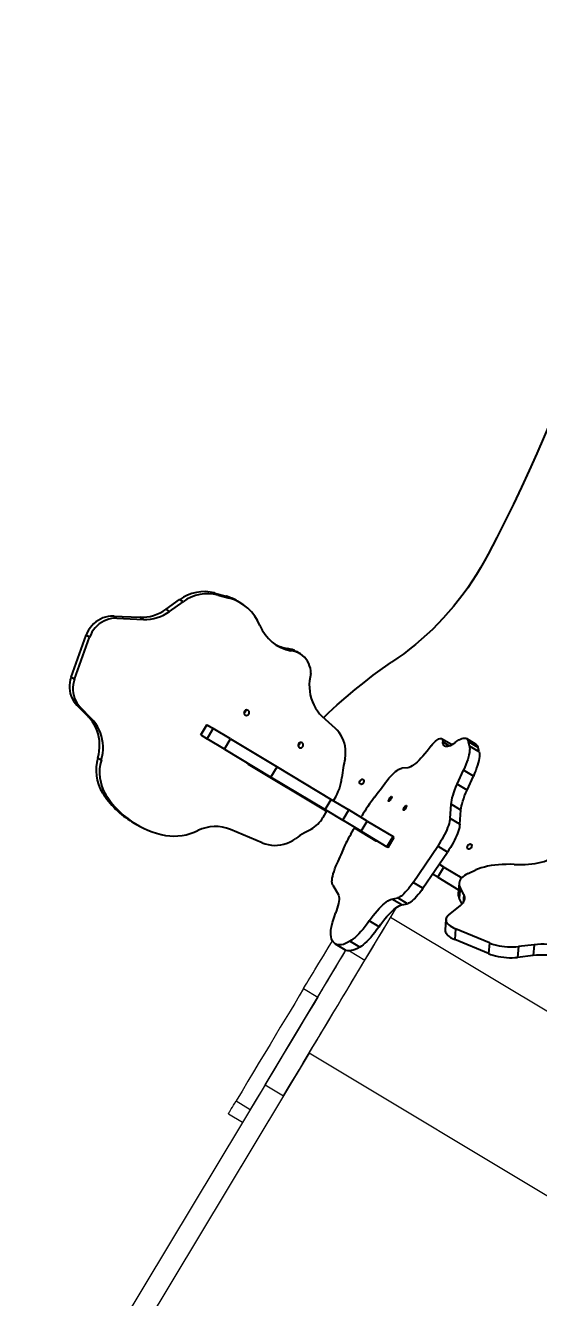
# Model space of a CAD drawing. Header units: millimetres. Extents: x -6879 to 7341, y -8047 to 7187.
# Drawn here: x -1237 to -587, y -3986 to -2373 of the extents above; entities that cross this region are included whole.
import ezdxf

# ---------------------------------------------------------------- set-up
doc = ezdxf.new("R2010")
doc.units = ezdxf.units.MM
for name, color, linetype in [('DIKOM_ОБЪЕКТ', 7, 'Continuous'), ('DIKOM_РАЗМЕР_ЗОНА', 7, 'Continuous'), ('DIKOM_РАЗМЕР_ОБЪЕКТА', 7, 'Continuous')]:
    doc.layers.add(name, color=color, linetype=linetype)
doc.styles.add('style1', font='arial.ttf', dxfattribs={"width": 0.8})
doc.dimstyles.new('1-50', dxfattribs={"dimtxt": 300, "dimasz": 200, "dimexe": 100, "dimexo": 0, "dimgap": 100, "dimtad": 0, "dimdec": 0, "dimtxsty": 'style1', "dimcen": 0, "dimclrd": 7, "dimclre": 7, "dimadec": 1, "dimazin": 2, "dimtfac": 1, "dimtdec": 0, "dimtmove": 1, "dimatfit": 3, "dimfxl": 0, "dimlwd": 25, "dimlwe": 18, "dimarcsym": 0})

# ---------------------------------------------------------------- blocks, each defined once
blk = doc.blocks.new('A$C65FB368C')
for p, q in [((-1123.9, -751.9), (-1109.5, -747.8)), ((-1118.8, -751.9), (-1123.9, -751.9)), ((-1118.8, -751.9), (-1104.3, -747.8)), ((-1104.3, -747.8), (-1109.5, -747.8)), ((-1088.7, -745.7), (-1093.9, -745.7)), ((-741, -745.7), (-755.5, -745.7)), ((-747.2, -751.9), (-751.2, -747.8)), ((-736.7, -747.8), (-751.2, -747.8)), ((-732.7, -751.9), (-747.2, -751.9)), ((-732.7, -751.9), (-736.7, -747.8)), ((-1003.5, -764.8), (-1008.6, -764.8)), ((-991.5, -762), (-996.6, -762)), ((-767.7, -762), (-782.2, -762)), ((-768.9, -764.8), (-778.9, -764.8)), ((-767.7, -762), (-767.2, -762.1)), ((-1166, -801.2), (-1157.6, -781.9)), ((-1160.9, -801.2), (-1152.5, -781.9)), ((-1152.5, -781.9), (-1157.6, -781.9)), ((-735.6, -801.2), (-737.9, -781.9)), ((-723.4, -781.9), (-737.9, -781.9)), ((-721.1, -801.2), (-723.4, -781.9)), ((-1160.9, -801.2), (-1166, -801.2)), ((-721.1, -801.2), (-735.6, -801.2)), ((-927, -815.6), (-904.8, -820.1)), ((-800, -815.6), (-806.1, -820.1)), ((-1218.8, -843.1), (-1189.3, -827)), ((-1213.7, -843.1), (-1184.1, -827)), ((-1184.1, -827), (-1189.3, -827)), ((-721, -843.1), (-729.2, -827)), ((-714.7, -827), (-729.2, -827)), ((-706.6, -843.1), (-714.7, -827)), ((-1213.7, -843.1), (-1218.8, -843.1)), ((-706.6, -843.1), (-721, -843.1)), ((-1230.8, -881.5), (-1235.9, -881.5)), ((-1224.9, -936.8), (-1235.9, -881.5)), ((-1219.8, -936.8), (-1230.8, -881.5)), ((-719.4, -936.8), (-716.3, -881.5)), ((-701.8, -881.5), (-716.3, -881.5)), ((-704.9, -936.8), (-701.8, -881.5)), ((-665.4, -891.1), (-659.4, -882.3)), ((-1046.3, -900), (-1046.3, -915)), ((-1046.2, -900), (-1046.3, -900)), ((-1046.2, -915), (-1046.2, -900)), ((-1046.2, -900), (-1036.9, -900)), ((-1036.9, -915), (-1036.9, -900)), ((-1011.5, -900), (-1036.9, -900)), ((-1011.5, -915), (-1011.5, -900)), ((-1011.5, -900), (-942.6, -900)), ((-942.6, -915), (-942.6, -900)), ((-942.6, -900), (-862.4, -900)), ((-862.4, -915), (-862.4, -900)), ((-862.4, -900), (-836.6, -900)), ((-836.6, -915), (-836.6, -900)), ((-809.2, -900), (-836.6, -900)), ((-809.2, -915), (-809.2, -900)), ((-809.2, -900), (-771.1, -900)), ((-771.1, -915), (-771.1, -900)), ((-769.4, -900), (-771.1, -900)), ((-769.4, -915), (-769.4, -900)), ((-696, -900), (-702.9, -900)), ((-696, -915), (-696, -900)), ((-696, -900), (-669.6, -900)), ((-1046.2, -915), (-1046.3, -915)), ((-1046.2, -915), (-1036.9, -915)), ((-1011.5, -915), (-1036.9, -915)), ((-1011.5, -915), (-942.6, -915)), ((-975.8, -916), (-861.4, -916)), ((-942.6, -915), (-862.4, -915)), ((-862.4, -915), (-836.6, -915)), ((-859.5, -925.2), (-859.5, -918)), ((-809.2, -915), (-836.6, -915)), ((-818.6, -925.2), (-818.6, -918)), ((-786.6, -916), (-818.1, -916)), ((-809.2, -915), (-771.1, -915)), ((-769.4, -915), (-771.1, -915)), ((-696, -915), (-703.7, -915)), ((-696, -915), (-665.2, -915)), ((-669, -907.5), (-662.9, -919.7)), ((-656.6, -916.7), (-665, -911.6)), ((-665, -911.6), (-658.9, -923.9)), ((-656.6, -916.7), (-651.6, -926.7)), ((-659.5, -949), (-652.7, -931)), ((-651.9, -928.2), (-658.9, -923.9)), ((-547.3, -925.7), (-563.2, -937.8)), ((-547.3, -925.7), (-541.2, -938)), ((-1219.8, -936.8), (-1224.9, -936.8)), ((-864.7, -945.6), (-869.7, -953.8)), ((-817.2, -945.6), (-815.8, -953.8)), ((-704.9, -936.8), (-719.4, -936.8)), ((-563.2, -937.8), (-557.1, -950.1)), ((-541.2, -938), (-557.1, -950.1)), ((-1195.4, -963.6), (-1200.5, -963.6)), ((-1180.6, -968.7), (-1200.5, -963.6)), ((-1175.5, -968.7), (-1195.4, -963.6)), ((-731.6, -968.7), (-726.1, -963.6)), ((-711.6, -963.6), (-726.1, -963.6)), ((-717.1, -968.7), (-711.6, -963.6)), ((-659.6, -955.4), (-653.5, -967.6)), ((-597.1, -952.7), (-643, -959.5)), ((-643, -959.5), (-636.9, -971.7)), ((-591, -965), (-636.9, -971.7)), ((-597.1, -952.7), (-591, -965)), ((-1175.5, -968.7), (-1180.6, -968.7)), ((-717.1, -968.7), (-731.6, -968.7)), ((-909.2, -992.2), (-952, -998.5)), ((-804.9, -992.2), (-793.1, -998.5)), ((-1137.9, -1007.3), (-1143.1, -1007.3)), ((-727.4, -1007.3), (-741.9, -1007.3)), ((-1110.3, -1042), (-1115.5, -1042)), ((-735, -1042), (-749.5, -1042)), ((-1063.7, -1054.4), (-1058.6, -1054.4)), ((-763.8, -1054.4), (-749.3, -1054.4))]:
    blk.add_line(p, q)
at = {"flags": 128}
for points in [[(-912.9, -133.2), (-911.6, -138.3), (-906.2, -160.7), (-901, -183.2), (-896, -205.8), (-891.3, -228.5), (-886.8, -251.3), (-882.6, -274.3), (-878.6, -297.3), (-874.8, -320.3), (-871.3, -343.5), (-868.1, -366.7), (-865.1, -390), (-862.3, -413.4), (-859.8, -436.8), (-857.5, -460.3), (-855.5, -483.8), (-853.7, -507.3), (-852.2, -530.9)], [(-852.2, -530.9), (-851.7, -540.9), (-851.5, -551), (-851.6, -561), (-851.9, -571), (-852.5, -581), (-853.4, -590.9), (-854.5, -600.9), (-855.8, -610.7), (-857.4, -620.5), (-859.3, -630.1), (-861.4, -639.7), (-863.7, -649.2), (-866.3, -658.5), (-869.1, -667.7), (-872.2, -676.8), (-875.4, -685.7), (-878.9, -694.4), (-882.7, -702.9), (-886.6, -711.3)], [(-924.1, -816.2), (-921.8, -807.7), (-917.6, -793.4), (-913.1, -779.2), (-908.3, -765.2), (-903.3, -751.4), (-898, -737.8), (-892.4, -724.4), (-886.6, -711.3)], [(-765.1, -757.4), (-766.1, -759.9), (-767.2, -762.1), (-768.3, -764), (-769.5, -765.5), (-770.6, -766.7), (-771.8, -767.5), (-773, -767.9), (-774.2, -768), (-775.4, -767.8), (-776.6, -767.1), (-777.8, -766.1), (-778.9, -764.8)], [(-765.1, -757.4), (-764, -754.6), (-762.8, -752.2), (-761.6, -750.1), (-760.4, -748.5), (-759.1, -747.2), (-757.8, -746.3), (-756.4, -745.8), (-755.1, -745.7), (-753.8, -746), (-752.5, -746.7), (-751.2, -747.8)], [(-747.2, -751.9), (-746.1, -753.2), (-745, -754.8), (-744, -756.7), (-743, -759), (-742.1, -761.5), (-741.2, -764.4), (-740.4, -767.4), (-739.7, -770.8), (-739, -774.3), (-738.4, -778), (-737.9, -781.9)], [(-732.7, -751.9), (-731.6, -753.2), (-730.6, -754.8), (-729.5, -756.7), (-728.6, -759), (-727.6, -761.5), (-726.8, -764.4), (-725.9, -767.4), (-725.2, -770.8), (-724.5, -774.3), (-723.9, -778), (-723.4, -781.9)], [(-966.8, -776.6), (-968.7, -773.8), (-970.8, -771.2), (-973.2, -768.9), (-975.8, -766.9), (-978.6, -765.2), (-981.6, -763.9), (-984.6, -762.9), (-987.8, -762.3), (-991, -762), (-994.2, -762.2), (-997.4, -762.7), (-1000.5, -763.5), (-1003.5, -764.8)], [(-789, -776.6), (-788.5, -773.8), (-787.9, -771.2), (-787.3, -768.9), (-786.6, -766.9), (-785.8, -765.2), (-785, -763.9), (-784.1, -762.9), (-783.3, -762.3), (-782.4, -762), (-781.5, -762.2), (-780.6, -762.7), (-779.8, -763.5), (-778.9, -764.8)], [(-966.8, -776.6), (-965.4, -780.9), (-963.6, -785.2), (-961.5, -789.3), (-959.1, -793.1), (-956.4, -796.8), (-953.5, -800.2), (-950.3, -803.4), (-946.8, -806.2), (-943.2, -808.8), (-939.3, -811), (-935.4, -812.9), (-931.2, -814.5), (-927, -815.6)], [(-789, -776.6), (-789.4, -780.9), (-789.9, -785.2), (-790.5, -789.3), (-791.2, -793.1), (-791.9, -796.8), (-792.7, -800.2), (-793.6, -803.4), (-794.5, -806.2), (-795.5, -808.8), (-796.6, -811), (-797.7, -812.9), (-798.8, -814.5), (-800, -815.6)], [(-729.2, -827), (-730.2, -824.7), (-731.2, -822.1), (-732.1, -819.3), (-732.9, -816.1), (-733.7, -812.7), (-734.4, -809.1), (-735.1, -805.2), (-735.6, -801.2)], [(-714.7, -827), (-715.7, -824.7), (-716.7, -822.1), (-717.6, -819.3), (-718.5, -816.1), (-719.2, -812.7), (-719.9, -809.1), (-720.6, -805.2), (-721.1, -801.2)], [(-874.1, -846.4), (-875.7, -842.8), (-877.6, -839.4), (-879.8, -836.2), (-882.2, -833.2), (-884.9, -830.4), (-887.8, -827.9), (-890.9, -825.7), (-894.2, -823.8), (-897.6, -822.2), (-901.2, -821), (-904.8, -820.1)], [(-814.6, -846.4), (-814.1, -842.8), (-813.6, -839.4), (-813, -836.2), (-812.3, -833.2), (-811.6, -830.4), (-810.8, -827.9), (-809.9, -825.7), (-809, -823.8), (-808.1, -822.2), (-807.1, -821), (-806.1, -820.1)], [(-621.3, -851.3), (-617.3, -849), (-613.3, -846.7), (-609.5, -844.2), (-605.9, -841.7), (-602.4, -839.1), (-599.2, -836.5), (-596.2, -833.8), (-593.4, -831.2), (-590.9, -828.5), (-588.7, -825.9), (-586.8, -823.2), (-585.1, -820.7)], [(-1218.8, -843.1), (-1221.7, -844.9), (-1224.3, -846.9), (-1226.8, -849.3), (-1229, -851.9), (-1231, -854.7), (-1232.7, -857.7), (-1234.1, -860.8), (-1235.3, -864.1), (-1236.1, -867.6), (-1236.5, -871), (-1236.7, -874.5), (-1236.5, -878), (-1235.9, -881.5)], [(-1213.7, -843.1), (-1216.5, -844.9), (-1219.2, -846.9), (-1221.7, -849.3), (-1223.9, -851.9), (-1225.9, -854.7), (-1227.6, -857.7), (-1229, -860.8), (-1230.1, -864.1), (-1230.9, -867.6), (-1231.4, -871), (-1231.5, -874.5), (-1231.3, -878), (-1230.8, -881.5)], [(-721, -843.1), (-720.3, -844.9), (-719.5, -846.9), (-718.8, -849.3), (-718.2, -851.9), (-717.7, -854.7), (-717.2, -857.7), (-716.8, -860.8), (-716.5, -864.1), (-716.3, -867.6), (-716.2, -871), (-716.1, -874.5), (-716.2, -878), (-716.3, -881.5)], [(-706.6, -843.1), (-705.8, -844.9), (-705, -846.9), (-704.4, -849.3), (-703.7, -851.9), (-703.2, -854.7), (-702.7, -857.7), (-702.3, -860.8), (-702, -864.1), (-701.8, -867.6), (-701.7, -871), (-701.6, -874.5), (-701.7, -878), (-701.8, -881.5)], [(-621.3, -851.3), (-625.8, -853.8), (-630.1, -856.4), (-634.3, -859.1), (-638.3, -861.9), (-642.1, -864.7), (-645.7, -867.6), (-649, -870.6), (-652, -873.5), (-654.8, -876.5), (-657.2, -879.4), (-659.4, -882.3)], [(-1011, -857.5), (-1012.1, -857.7), (-1013, -858.2), (-1013.8, -859.1), (-1014.2, -860.1), (-1014.3, -861.3), (-1014, -862.4), (-1013.4, -863.4), (-1012.6, -864.1), (-1011.6, -864.5), (-1010.5, -864.5), (-1009.5, -864.1), (-1008.6, -863.4), (-1008, -862.4), (-1007.7, -861.3), (-1007.8, -860.1), (-1008.3, -859.1), (-1009, -858.2), (-1010, -857.7), (-1011, -857.5)], [(-931.1, -857.5), (-932.2, -857.7), (-933.2, -858.2), (-933.9, -859.1), (-934.3, -860.1), (-934.4, -861.3), (-934.2, -862.4), (-933.6, -863.4), (-932.7, -864.1), (-931.7, -864.5), (-930.6, -864.5), (-929.6, -864.1), (-928.7, -863.4), (-928.1, -862.4), (-927.9, -861.3), (-928, -860.1), (-928.4, -859.1), (-929.1, -858.2), (-930.1, -857.7), (-931.1, -857.5)], [(-840.9, -857.5), (-840.1, -857.7), (-839.3, -858.2), (-838.8, -859.1), (-838.5, -860.1), (-838.4, -861.3), (-838.6, -862.4), (-839, -863.4), (-839.7, -864.1), (-840.4, -864.4), (-841.3, -864.4), (-842, -864.1), (-842.7, -863.4), (-843.1, -862.4), (-843.3, -861.3), (-843.3, -860.1), (-842.9, -859.1), (-842.4, -858.2), (-841.7, -857.7), (-840.9, -857.5)], [(-798.9, -857.5), (-798.6, -857.7), (-798.3, -858.2), (-798.1, -859.1), (-798, -860.1), (-798, -861.3), (-798, -862.4), (-798.2, -863.4), (-798.4, -864.1), (-798.7, -864.5), (-799, -864.5), (-799.3, -864.1), (-799.5, -863.4), (-799.7, -862.4), (-799.8, -861.3), (-799.7, -860.1), (-799.6, -859.1), (-799.4, -858.2), (-799.2, -857.7), (-798.9, -857.5)], [(-776.9, -857.5), (-776.6, -857.7), (-776.3, -858.2), (-776.1, -859.1), (-776, -860.1), (-776, -861.3), (-776, -862.4), (-776.2, -863.4), (-776.4, -864.1), (-776.7, -864.5), (-777, -864.5), (-777.3, -864.1), (-777.5, -863.4), (-777.7, -862.4), (-777.8, -861.3), (-777.7, -860.1), (-777.6, -859.1), (-777.4, -858.2), (-777.2, -857.7), (-776.9, -857.5)], [(-681.6, -857.5), (-680.8, -857.7), (-680, -858.2), (-679.5, -859.1), (-679.2, -860.1), (-679.1, -861.3), (-679.3, -862.4), (-679.7, -863.4), (-680.4, -864.1), (-681.1, -864.5), (-682, -864.5), (-682.7, -864.1), (-683.4, -863.4), (-683.8, -862.4), (-684, -861.3), (-684, -860.1), (-683.6, -859.1), (-683.1, -858.2), (-682.4, -857.7), (-681.6, -857.5)], [(-818.1, -900), (-818.2, -900), (-818.3, -899.9), (-818.4, -899.7), (-818.5, -899.4), (-818.5, -899.2), (-818.6, -898.8), (-818.6, -898.5), (-818.6, -898.1)], [(-665.4, -891.1), (-666.9, -893.5), (-668.1, -895.8), (-669.1, -898.1), (-669.7, -900.2), (-669.9, -902.3), (-669.9, -904.2), (-669.5, -906), (-668.9, -907.7), (-667.9, -909.2), (-666.6, -910.5), (-665, -911.6)], [(-496.9, -902.8), (-500.7, -903.6), (-504.6, -904.5), (-508.6, -905.7), (-512.7, -907.1), (-516.7, -908.6), (-520.8, -910.3), (-524.9, -912.2), (-528.9, -914.2), (-532.8, -916.3), (-536.7, -918.5), (-540.4, -920.8), (-543.9, -923.2), (-547.3, -925.7)], [(-818.6, -918), (-818.6, -917.6), (-818.6, -917.2), (-818.5, -916.9), (-818.4, -916.6), (-818.4, -916.3), (-818.3, -916.2), (-818.2, -916), (-818.1, -916)], [(-785.7, -915), (-786, -915.5), (-786.3, -915.9), (-786.6, -916)], [(-652.7, -931), (-652, -928.7), (-651.6, -926.5), (-651.6, -924.5), (-651.9, -922.6), (-652.6, -920.9), (-653.6, -919.3), (-654.9, -917.9), (-656.6, -916.7)], [(-490.8, -915), (-494.6, -915.8), (-498.5, -916.8), (-502.5, -918), (-506.6, -919.4), (-510.7, -920.9), (-514.7, -922.6), (-518.8, -924.5), (-522.8, -926.4), (-526.7, -928.6), (-530.6, -930.8), (-534.3, -933.1), (-537.8, -935.5), (-541.2, -938)], [(-1224.9, -936.8), (-1224, -940.3), (-1222.9, -943.6), (-1221.3, -946.8), (-1219.5, -949.8), (-1217.5, -952.6), (-1215.1, -955.2), (-1212.6, -957.5), (-1209.8, -959.5), (-1206.8, -961.2), (-1203.7, -962.5), (-1200.5, -963.6)], [(-1219.8, -936.8), (-1218.9, -940.3), (-1217.7, -943.6), (-1216.2, -946.8), (-1214.4, -949.8), (-1212.3, -952.6), (-1210, -955.2), (-1207.4, -957.5), (-1204.6, -959.5), (-1201.7, -961.2), (-1198.6, -962.5), (-1195.4, -963.6)], [(-719.4, -936.8), (-719.6, -940.3), (-719.9, -943.6), (-720.3, -946.8), (-720.8, -949.8), (-721.4, -952.6), (-722.1, -955.2), (-722.8, -957.5), (-723.5, -959.5), (-724.3, -961.2), (-725.2, -962.5), (-726.1, -963.6)], [(-704.9, -936.8), (-705.1, -940.3), (-705.4, -943.6), (-705.9, -946.8), (-706.4, -949.8), (-706.9, -952.6), (-707.6, -955.2), (-708.3, -957.5), (-709, -959.5), (-709.9, -961.2), (-710.7, -962.5), (-711.6, -963.6)], [(-659.5, -949), (-660.1, -950.7), (-660.2, -952.4), (-660.1, -953.9), (-659.7, -955.2), (-658.9, -956.5), (-657.9, -957.5), (-656.5, -958.4), (-654.8, -959), (-652.9, -959.5), (-650.8, -959.8), (-648.4, -959.9), (-645.8, -959.8), (-643, -959.5)], [(-597.1, -952.7), (-594.2, -952.2), (-591.1, -951.5), (-587.9, -950.5), (-584.6, -949.4), (-581.4, -948.2), (-578.1, -946.7), (-574.9, -945.2), (-571.8, -943.5), (-568.8, -941.7), (-565.9, -939.8), (-563.2, -937.8)], [(-591, -965), (-588.1, -964.5), (-585, -963.7), (-581.8, -962.8), (-578.5, -961.7), (-575.3, -960.5), (-572, -959), (-568.8, -957.5), (-565.7, -955.8), (-562.7, -954), (-559.8, -952.1), (-557.1, -950.1)], [(-909.2, -992.2), (-905.3, -991.4), (-901.5, -990.3), (-897.7, -988.8), (-894.2, -987), (-890.8, -984.8), (-887.6, -982.3), (-884.6, -979.5), (-881.9, -976.4), (-879.4, -973.1), (-877.3, -969.6), (-875.4, -965.8)], [(-804.9, -992.2), (-806, -991.4), (-807, -990.3), (-808.1, -988.8), (-809, -987), (-810, -984.8), (-810.9, -982.3), (-811.7, -979.5), (-812.4, -976.4), (-813.1, -973.1), (-813.7, -969.6), (-814.2, -965.8)], [(-1143.1, -1007.3), (-1144.4, -1003), (-1146, -998.9), (-1147.9, -994.9), (-1150.2, -991.1), (-1152.7, -987.5), (-1155.5, -984.2), (-1158.5, -981), (-1161.7, -978.2), (-1165.2, -975.7), (-1168.8, -973.4), (-1172.6, -971.5), (-1176.6, -969.9), (-1180.6, -968.7)], [(-1137.9, -1007.3), (-1139.2, -1003), (-1140.9, -998.9), (-1142.8, -994.9), (-1145, -991.1), (-1147.5, -987.5), (-1150.3, -984.2), (-1153.3, -981), (-1156.6, -978.2), (-1160.1, -975.7), (-1163.7, -973.4), (-1167.5, -971.5), (-1171.4, -969.9), (-1175.5, -968.7)], [(-741.9, -1007.3), (-741.5, -1003), (-741.1, -998.9), (-740.6, -994.9), (-740, -991.1), (-739.3, -987.5), (-738.5, -984.2), (-737.7, -981), (-736.8, -978.2), (-735.8, -975.7), (-734.8, -973.4), (-733.8, -971.5), (-732.7, -969.9), (-731.6, -968.7)], [(-727.4, -1007.3), (-727.1, -1003), (-726.6, -998.9), (-726.1, -994.9), (-725.5, -991.1), (-724.8, -987.5), (-724, -984.2), (-723.2, -981), (-722.3, -978.2), (-721.3, -975.7), (-720.3, -973.4), (-719.3, -971.5), (-718.2, -969.9), (-717.1, -968.7)], [(-653.5, -967.6), (-652.8, -968.7), (-651.8, -969.8), (-650.4, -970.6), (-648.7, -971.3), (-646.8, -971.8), (-644.7, -972.1), (-642.3, -972.2), (-639.7, -972.1), (-636.9, -971.7)], [(-793.1, -998.5), (-792, -999.2), (-790.9, -1000.4), (-789.8, -1001.9), (-788.7, -1003.7), (-787.7, -1005.9), (-786.7, -1008.3), (-785.8, -1011.1), (-785, -1014.2), (-784.2, -1017.5), (-783.5, -1021)], [(-741.9, -1007.3), (-742.3, -1011.7), (-742.8, -1016), (-743.3, -1020.2), (-744, -1024.1), (-744.7, -1027.8), (-745.6, -1031.3), (-746.4, -1034.4), (-747.4, -1037.3), (-748.4, -1039.8), (-749.5, -1042)], [(-727.4, -1007.3), (-727.8, -1011.7), (-728.3, -1016), (-728.8, -1020.2), (-729.5, -1024.1), (-730.2, -1027.8), (-731.1, -1031.3), (-732, -1034.4), (-732.9, -1037.3), (-733.9, -1039.8), (-735, -1042)], [(-774.7, -1047.3), (-776, -1045.1), (-777.2, -1042.6), (-778.4, -1039.8), (-779.6, -1036.6), (-780.7, -1033.1), (-781.7, -1029.3), (-782.6, -1025.3), (-783.5, -1021)], [(-749.5, -1042), (-751.2, -1044.9), (-752.9, -1047.4), (-754.7, -1049.6), (-756.5, -1051.3), (-758.3, -1052.7), (-760.1, -1053.7), (-762, -1054.3), (-763.8, -1054.4), (-765.7, -1054.2), (-767.5, -1053.6), (-769.3, -1052.6), (-771.2, -1051.2), (-772.9, -1049.4), (-774.7, -1047.3)], [(-735, -1042), (-736.7, -1044.9), (-738.4, -1047.4), (-740.2, -1049.6), (-742, -1051.3), (-743.8, -1052.7), (-745.6, -1053.7), (-747.5, -1054.3), (-749.3, -1054.4)]]:
    blk.add_lwpolyline(points, dxfattribs=at)
for centre, radius, start, end in [((-1108.9, -802.5), 52.9, 106.4827, 157.1333), ((-1103.8, -802.5), 52.9, 106.4827, 157.1333), ((-1093.8, -803.8), 58.1, 90.0086, 105.6123), ((-1088.7, -804.2), 58.5, 53.134, 105.5013), ((-1021.7, -715.3), 52.8, 232.8586, 290.2389), ((-741.2, -751.4), 5.82, 38.4214, 87.505), ((-1026.9, -715.4), 52.6, 272.8379, 290.3368), ((-996.6, -789.7), 27.6, 90.0594, 115.7607), ((-1215.4, -780.1), 53.7, 299.1004, 336.9044), ((-1210.2, -780.1), 53.7, 299.1004, 336.9044), ((-755.8, -813.5), 122.8, 195.5058, 207.0636), ((-1179.8, -818.9), 366.2, 352.0679, 355.6999), ((-1017.7, -861), 4.65, 331.5232, 28.4768), ((-1016.5, -861), 3.67, 323.4073, 36.5927), ((-937.8, -861), 4.65, 331.5232, 28.4768), ((-936.7, -861), 3.67, 323.4073, 36.5927), ((-922.1, -895.7), 62.8, 357.8567, 24.796), ((-605.2, -895.4), 213.4, 172.9828, 180.7269), ((-861.4, -898.1), 1.95, 271.9759, 359.8392), ((-975.8, -910.6), 5.37, 234.4412, 269.928), ((-861.4, -917.9), 1.95, 357.7034, 87.9027), ((-905.1, -924.5), 45.5, 332.3023, 359.1759), ((-668.7, -925.1), 149.9, 180.0372, 187.9356), ((-654, -915.2), 9.98, 207.1506, 240.7834), ((-815.6, -987), 63.5, 148.5171, 160.552), ((-986.9, -982.3), 173.5, 5.4572, 9.4646), ((-944.2, -1049.1), 51.3, 98.8154, 146.7975), ((-1090.4, -993.9), 54.3, 194.1912, 242.5329), ((-1085.3, -993.9), 54.3, 194.1912, 242.5329), ((-1046.3, -981.8), 71.1, 292.7589, 326.5036), ((-1063.6, -939.8), 114.6, 243.0857, 269.9269), ((-1058.6, -940.5), 113.9, 243.0036, 290.4307)]:
    blk.add_arc(centre, radius, start, end)
blk = doc.blocks.new('A$C5DEC43E6')
at = {"color": 7, "linetype": 'Continuous', "lineweight": 15, "rotation": 270}
blk.add_blockref('A$C65FB368C', (448, -450), dxfattribs=at)
blk = doc.blocks.new('*D20')
at = {"layer": 'Defpoints', "color": 0, "transparency": 16777216}
for p in [(-335.5, 4138.4), (-5198.8, -5966.9), (-1568.1, -5966.9)]:
    blk.add_point(p, dxfattribs=at)
at = {"layer": 'DIKOM_РАЗМЕР_ОБЪЕКТА', "color": 7, "lineweight": 18, "transparency": 16777216}
for p, q in [((-335.5, 4138.4), (-5298.8, 4138.4)), ((-1568.1, -5966.9), (-5298.8, -5966.9))]:
    blk.add_line(p, q, dxfattribs=at)
at = {"layer": 'DIKOM_РАЗМЕР_ОБЪЕКТА', "color": 7, "lineweight": 25, "transparency": 16777216}
for p, q in [((-5198.8, 3938.4), (-5198.8, -81.8)), ((-5198.8, -5766.9), (-5198.8, -1161.6))]:
    blk.add_line(p, q, dxfattribs=at)
at = {"layer": 'DIKOM_РАЗМЕР_ОБЪЕКТА', "color": 7, "transparency": 16777216}
for points in [[(-5232.1, 3938.4), (-5165.5, 3938.4), (-5198.8, 4138.4)], [(-5232.1, -5766.9), (-5165.5, -5766.9), (-5198.8, -5966.9)]]:
    blk.add_solid(points, dxfattribs=at)
at = {"layer": 'DIKOM_РАЗМЕР_ОБЪЕКТА', "color": 0, "transparency": 16777216, "insert": (-5198.8, -621.7), "char_height": 300, "attachment_point": 5, "rotation": 90, "style": 'style1'}
blk.add_mtext('10100', dxfattribs=at)
blk = doc.blocks.new('*D19')
at = {"layer": 'Defpoints', "color": 0, "transparency": 16777216}
for p in [(5624, 6094.3), (-4435.4, 2864.3), (5624, -2640.1)]:
    blk.add_point(p, dxfattribs=at)
at = {"layer": 'DIKOM_РАЗМЕР_ОБЪЕКТА', "color": 7, "lineweight": 18, "transparency": 16777216}
for p, q in [((-4435.4, 2864.3), (-4435.4, 6194.3)), ((5624, -2640.1), (5624, 6194.3))]:
    blk.add_line(p, q, dxfattribs=at)
at = {"layer": 'DIKOM_РАЗМЕР_ОБЪЕКТА', "color": 7, "lineweight": 25, "transparency": 16777216}
for p, q in [((-4235.4, 6094.3), (2113.7, 6094.3)), ((5424, 6094.3), (3193.5, 6094.3))]:
    blk.add_line(p, q, dxfattribs=at)
at = {"layer": 'DIKOM_РАЗМЕР_ОБЪЕКТА', "color": 7, "transparency": 16777216}
for points in [[(-4235.4, 6127.6), (-4235.4, 6060.9), (-4435.4, 6094.3)], [(5424, 6127.6), (5424, 6060.9), (5624, 6094.3)]]:
    blk.add_solid(points, dxfattribs=at)
at = {"layer": 'DIKOM_РАЗМЕР_ОБЪЕКТА', "color": 0, "transparency": 16777216, "insert": (2653.6, 6094.3), "char_height": 300, "attachment_point": 5, "style": 'style1'}
blk.add_mtext('10100', dxfattribs=at)
blk = doc.blocks.new('*D18')
at = {"layer": 'Defpoints', "color": 0, "transparency": 16777216}
for p in [(-342.3, 5666.7), (-6681.8, -8047.3), (-1651.5, -8047.3)]:
    blk.add_point(p, dxfattribs=at)
at = {"layer": 'DIKOM_РАЗМЕР_ЗОНА', "color": 7, "lineweight": 18, "transparency": 16777216}
for p, q in [((-342.3, 5666.7), (-6781.8, 5666.7)), ((-1651.5, -8047.3), (-6781.8, -8047.3))]:
    blk.add_line(p, q, dxfattribs=at)
at = {"layer": 'DIKOM_РАЗМЕР_ЗОНА', "color": 7, "lineweight": 25, "transparency": 16777216}
for p, q in [((-6681.8, 5466.7), (-6681.8, -340.8)), ((-6681.8, -7847.3), (-6681.8, -1420.6))]:
    blk.add_line(p, q, dxfattribs=at)
at = {"layer": 'DIKOM_РАЗМЕР_ЗОНА', "color": 7, "transparency": 16777216}
for points in [[(-6715.1, 5466.7), (-6648.5, 5466.7), (-6681.8, 5666.7)], [(-6715.1, -7847.3), (-6648.5, -7847.3), (-6681.8, -8047.3)]]:
    blk.add_solid(points, dxfattribs=at)
at = {"layer": 'DIKOM_РАЗМЕР_ЗОНА', "color": 0, "transparency": 16777216, "insert": (-6681.8, -880.7), "char_height": 300, "attachment_point": 5, "rotation": 90, "style": 'style1'}
blk.add_mtext('13700', dxfattribs=at)
blk = doc.blocks.new('*D17')
at = {"layer": 'Defpoints', "color": 0, "transparency": 16777216}
for p in [(-5935.4, 6990.3), (-5935.4, 998.3), (7340.8, -2830.9)]:
    blk.add_point(p, dxfattribs=at)
at = {"layer": 'DIKOM_РАЗМЕР_ЗОНА', "color": 7, "lineweight": 18, "transparency": 16777216}
for p, q in [((-5935.4, 998.3), (-5935.4, 7090.3)), ((7340.8, -2830.9), (7340.8, 7090.3))]:
    blk.add_line(p, q, dxfattribs=at)
at = {"layer": 'DIKOM_РАЗМЕР_ЗОНА', "color": 7, "lineweight": 25, "transparency": 16777216}
for p, q in [((-5735.4, 6990.3), (2016.7, 6990.3)), ((7140.8, 6990.3), (3096.5, 6990.3))]:
    blk.add_line(p, q, dxfattribs=at)
at = {"layer": 'DIKOM_РАЗМЕР_ЗОНА', "color": 7, "transparency": 16777216}
for points in [[(-5735.4, 7023.6), (-5735.4, 6956.9), (-5935.4, 6990.3)], [(7140.8, 7023.6), (7140.8, 6956.9), (7340.8, 6990.3)]]:
    blk.add_solid(points, dxfattribs=at)
at = {"layer": 'DIKOM_РАЗМЕР_ЗОНА', "color": 0, "transparency": 16777216, "insert": (2556.6, 6990.3), "char_height": 300, "attachment_point": 5, "style": 'style1'}
blk.add_mtext('13300', dxfattribs=at)

msp = doc.modelspace()

# ---------------------------------------------------------------- linework, layer by layer
at = {"layer": 'DIKOM_ОБЪЕКТ', "color": 7, "linetype": 'Continuous', "lineweight": 15}
for p, q in [((-306.3, -3785.3), (-774.3, -3504.1)), ((-806.8, -3558.1), (-781.9, -3516.8)), ((-933.2, -3716.1), (-830.8, -3545.6)), ((-826.2, -3546.4), (-806.8, -3558.1)), ((-884.5, -3594.3), (-866.5, -3605.1)), ((-869.2, -3662), (-865.1, -3655.2)), ((-877.6, -3676), (-1722.4, -5082)), ((-409.6, -3957.2), (-877.6, -3676)), ((-933.2, -3716.1), (-1778, -5122)), ((-933.2, -3716.1), (-910, -3730)), ((-910, -3730), (-1754.8, -5135.9)), ((-970.1, -3736.7), (-952.1, -3747.6)), ((-979.8, -3752.9), (-961.8, -3763.7))]:
    msp.add_line(p, q, dxfattribs=at)
at = {"layer": 'DIKOM_ОБЪЕКТ', "color": 7, "linetype": 'Continuous', "lineweight": 15, "flags": 128}
for points in [[(-877.6, -3676), (-872.8, -3668), (-867.9, -3659.9), (-862.9, -3651.6), (-857.8, -3643.1), (-852.7, -3634.5), (-847.4, -3625.7), (-842.1, -3616.9), (-836.7, -3607.9), (-831.2, -3598.8), (-825.7, -3589.6), (-820.1, -3580.3), (-814.5, -3571), (-808.9, -3561.6), (-803.2, -3552.1), (-797.4, -3542.5), (-791.7, -3533), (-785.9, -3523.4), (-766.8, -3491.5)], [(-884.5, -3594.3), (-883.3, -3592.2), (-881.9, -3589.9), (-880.3, -3587.3), (-878.6, -3584.4), (-876.7, -3581.2), (-874.6, -3577.8), (-872.4, -3574.2), (-870.1, -3570.3), (-867.6, -3566.2), (-865, -3561.8), (-862.3, -3557.3), (-859.4, -3552.5), (-856.5, -3547.6), (-853.4, -3542.5), (-850.2, -3537.2), (-848, -3533.5)], [(-866.5, -3605.1), (-865.3, -3603), (-863.9, -3600.7), (-862.3, -3598.1), (-860.6, -3595.2), (-858.7, -3592.1), (-856.6, -3588.7), (-854.4, -3585), (-852.1, -3581.1), (-849.6, -3577), (-847, -3572.7), (-844.3, -3568.1), (-841.4, -3563.3), (-838.5, -3558.4), (-835.4, -3553.3), (-832.2, -3548), (-830.8, -3545.6)], [(-910, -3730), (-905.2, -3722), (-900.4, -3713.8), (-895.4, -3705.5), (-890.3, -3697.1), (-885.1, -3688.4), (-879.8, -3679.7), (-874.5, -3670.8), (-869.1, -3661.9), (-863.7, -3652.8), (-858.1, -3643.6), (-852.6, -3634.3), (-846.9, -3624.9), (-841.3, -3615.5), (-835.6, -3606), (-829.8, -3596.5), (-824.1, -3586.9), (-818.3, -3577.3), (-812.5, -3567.7), (-806.8, -3558.1)], [(-884.5, -3594.3), (-890.1, -3603.5), (-895.8, -3613), (-901.7, -3622.8), (-907.7, -3632.9), (-914, -3643.3), (-920.4, -3654), (-927, -3664.9), (-933.7, -3676.2), (-940.7, -3687.7), (-947.8, -3699.6), (-955, -3711.7), (-962.5, -3724.1), (-970.1, -3736.7)], [(-866.5, -3605.1), (-872.1, -3614.3), (-877.8, -3623.8), (-883.7, -3633.6), (-889.7, -3643.7), (-896, -3654.1), (-902.4, -3664.8), (-909, -3675.7), (-915.7, -3687), (-922.7, -3698.5), (-929.8, -3710.4), (-937, -3722.5), (-944.5, -3734.9), (-952.1, -3747.6)], [(-979.8, -3752.9), (-979.8, -3752.9), (-979.6, -3752.6), (-979.3, -3752), (-978.8, -3751.1), (-978, -3749.9), (-977.1, -3748.4), (-976.1, -3746.7), (-974.8, -3744.6), (-973.4, -3742.2), (-971.8, -3739.6), (-970.1, -3736.7)]]:
    msp.add_lwpolyline(points, dxfattribs=at)

# ---------------------------------------------------------------- block references
at = {"layer": 'DIKOM_ОБЪЕКТ', "color": 7, "linetype": 'Continuous', "lineweight": 15, "rotation": 58.99999999999995}
msp.add_blockref('A$C5DEC43E6', (-263.1, -3179.4), dxfattribs=at)

# ---------------------------------------------------------------- dimensions: what is measured, and where the dimension line sits
at = {"layer": 'DIKOM_РАЗМЕР_ЗОНА'}
dim = msp.add_linear_dim(base=(-5935.4, 6990.3), p1=(7340.8, -2830.9), p2=(-5935.4, 998.3), text='13300', dimstyle='1-50', override={"dimscale": 1, "dimtix": 0, "dimtofl": 1, "dimtmove": 1, "dimatfit": 3}, dxfattribs=at)
dim.commit()
dim.dimension.update_dxf_attribs({"geometry": '*D17', "text_midpoint": (2556.6, 6990.3), "dimtype": 160})
dim = msp.add_linear_dim(base=(-6681.8, -8047.3), p1=(-342.3, 5666.7), p2=(-1651.5, -8047.3), angle=270, text='13700', dimstyle='1-50', override={"dimscale": 1, "dimtix": 0, "dimtofl": 1, "dimtmove": 1, "dimatfit": 3}, dxfattribs=at)
dim.commit()
dim.dimension.update_dxf_attribs({"geometry": '*D18', "text_midpoint": (-6681.8, -880.7), "dimtype": 160})
at = {"layer": 'DIKOM_РАЗМЕР_ОБЪЕКТА'}
dim = msp.add_linear_dim(base=(5624, 6094.3), p1=(-4435.4, 2864.3), p2=(5624, -2640.1), text='10100', dimstyle='1-50', override={"dimscale": 1, "dimtix": 0, "dimtofl": 1, "dimtmove": 1, "dimatfit": 3}, dxfattribs=at)
dim.commit()
dim.dimension.update_dxf_attribs({"geometry": '*D19', "text_midpoint": (2653.6, 6094.3), "dimtype": 160})
dim = msp.add_linear_dim(base=(-5198.8, -5966.9), p1=(-335.5, 4138.4), p2=(-1568.1, -5966.9), angle=270, text='10100', dimstyle='1-50', override={"dimscale": 1, "dimtix": 0, "dimtofl": 1, "dimtmove": 1, "dimatfit": 3}, dxfattribs=at)
dim.commit()
dim.dimension.update_dxf_attribs({"geometry": '*D20', "text_midpoint": (-5198.8, -621.7), "dimtype": 160})

doc.saveas('drawing.dxf')
